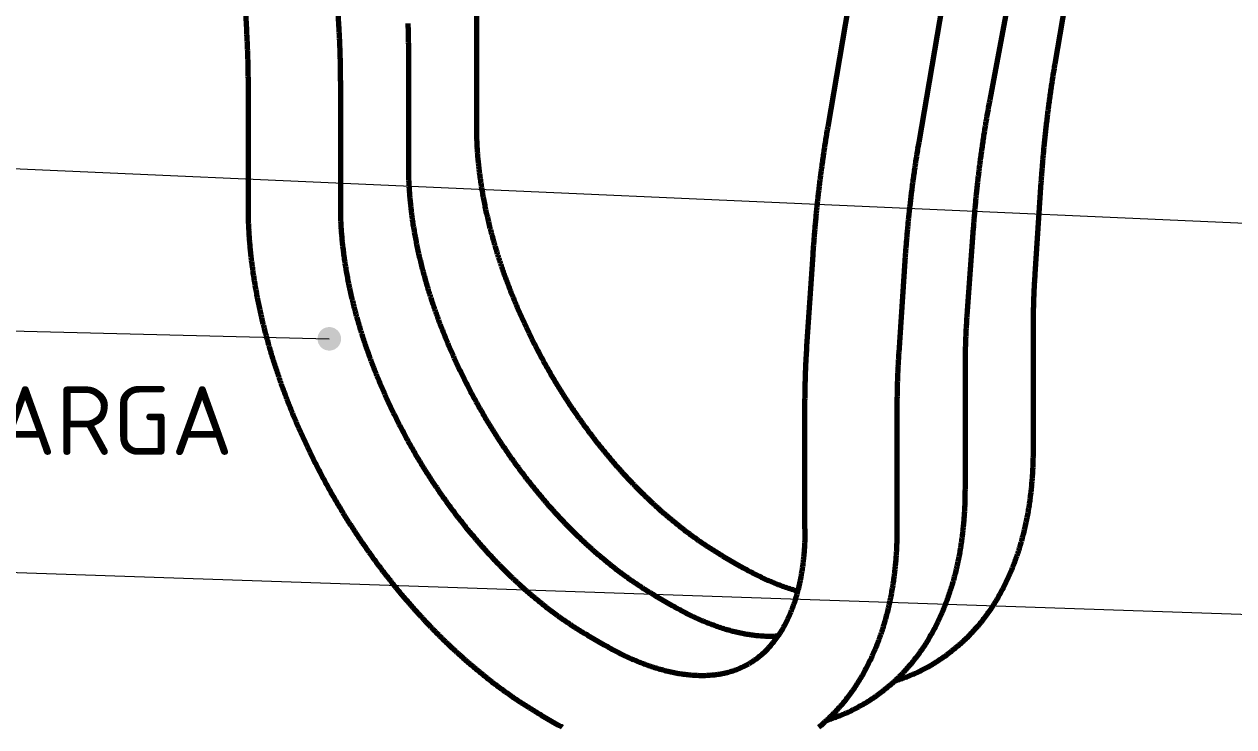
# Model space of a CAD drawing. Header units: millimetres. Extents: x 0 to 841, y 0 to 594.
# Drawn here: x 188.7 to 250.3, y 277.7 to 313.5 of the extents above; entities that cross this region are included whole.
import ezdxf
from ezdxf.enums import TextEntityAlignment as Align

# ---------------------------------------------------------------- set-up
doc = ezdxf.new("R2010")
doc.units = ezdxf.units.MM
for name, color, linetype, lineweight in [('01-VISIBLE', 7, 'CONTINUOUS', 70), ('06-TEXTO', 7, 'CONTINUOUS', 25), ('08-FINA', 5, 'CONTINUOUS', 18)]:
    doc.layers.add(name, color=color, linetype=linetype, lineweight=lineweight)
doc.styles.add('ISO3098', font='isocpeur.ttf')

msp = doc.modelspace()

# ---------------------------------------------------------------- hatches: boundary and pattern name
at = {"layer": '08-FINA'}
h = msp.add_hatch(color=7, dxfattribs=at)
h.dxf.hatch_style = 1
edge = h.paths.add_edge_path()
edge.add_arc((204.205, 297.453), 0.6, 0, 360)

# ---------------------------------------------------------------- linework, layer by layer
at = {"layer": '01-VISIBLE'}
for p, q in [((241.16, 311.451), (243.145, 323.093)), ((237.846, 309.613), (239.92, 320.615)), ((229.597, 308.24), (231.582, 319.882)), ((234.23, 307.45), (236.215, 319.092)), ((199.674, 318.432), (199.984, 313.186)), ((204.365, 318.71), (204.676, 313.464)), ((211.697, 314.395), (211.697, 308.162)), ((208.233, 311.888), (208.233, 306.161)), ((200.068, 310.394), (200.068, 304.161)), ((204.768, 310.394), (204.768, 304.161)), ((240.144, 300.763), (240.456, 305.424)), ((236.698, 298.878), (237.007, 303.091)), ((228.525, 297.075), (228.836, 301.736)), ((233.215, 296.762), (233.526, 301.423)), ((240.052, 291.791), (240.052, 297.952)), ((236.588, 289.791), (236.588, 295.808)), ((228.423, 287.79), (228.423, 293.952)), ((233.123, 287.79), (233.123, 293.952)), ((224.275, 286.377), (225.125, 285.886)), ((220.81, 284.377), (221.66, 283.886)), ((217.345, 282.377), (218.196, 281.885)), ((214.995, 278.306), (215.846, 277.815))]:
    msp.add_line(p, q, dxfattribs=at)
for points in [[(204.676, 313.464), (204.68, 313.383), (204.685, 313.302), (204.689, 313.221), (204.694, 313.141), (204.698, 313.06), (204.702, 312.979), (204.706, 312.899), (204.71, 312.818), (204.714, 312.737), (204.717, 312.656), (204.721, 312.576), (204.724, 312.495), (204.728, 312.414), (204.731, 312.333), (204.734, 312.253), (204.737, 312.172), (204.739, 312.091), (204.742, 312.01), (204.744, 311.93), (204.747, 311.849), (204.749, 311.768), (204.751, 311.687), (204.753, 311.606), (204.755, 311.526), (204.757, 311.445), (204.758, 311.364), (204.76, 311.283), (204.761, 311.202), (204.763, 311.122), (204.764, 311.041), (204.765, 310.96), (204.765, 310.879), (204.766, 310.798), (204.767, 310.718), (204.767, 310.637), (204.768, 310.556), (204.768, 310.475), (204.768, 310.394)], [(208.207, 313.492), (208.21, 313.412), (208.212, 313.331), (208.214, 313.251), (208.216, 313.171), (208.218, 313.091), (208.22, 313.011), (208.222, 312.93), (208.223, 312.85), (208.225, 312.77), (208.226, 312.69), (208.227, 312.61), (208.229, 312.53), (208.23, 312.449), (208.23, 312.369), (208.231, 312.289), (208.232, 312.209), (208.232, 312.129), (208.232, 312.048), (208.233, 311.968), (208.233, 311.888)], [(199.984, 313.186), (199.989, 313.104), (199.993, 313.022), (199.998, 312.94), (200.002, 312.858), (200.006, 312.776), (200.011, 312.694), (200.015, 312.612), (200.018, 312.53), (200.022, 312.448), (200.026, 312.366), (200.029, 312.283), (200.032, 312.201), (200.035, 312.119), (200.038, 312.037), (200.041, 311.955), (200.044, 311.873), (200.046, 311.791), (200.049, 311.709), (200.051, 311.627), (200.053, 311.544), (200.055, 311.462), (200.057, 311.38), (200.059, 311.298), (200.06, 311.216), (200.062, 311.134), (200.063, 311.052), (200.064, 310.969), (200.065, 310.887), (200.066, 310.805), (200.067, 310.723), (200.067, 310.641), (200.068, 310.559), (200.068, 310.476), (200.068, 310.394)], [(240.456, 305.424), (240.461, 305.505), (240.467, 305.585), (240.472, 305.666), (240.478, 305.747), (240.484, 305.828), (240.49, 305.908), (240.496, 305.989), (240.502, 306.07), (240.508, 306.151), (240.515, 306.231), (240.521, 306.312), (240.528, 306.393), (240.534, 306.473), (240.541, 306.554), (240.548, 306.635), (240.555, 306.715), (240.562, 306.796), (240.569, 306.876), (240.577, 306.957), (240.584, 307.038), (240.591, 307.118), (240.599, 307.199), (240.607, 307.279), (240.615, 307.36), (240.622, 307.441), (240.631, 307.521), (240.639, 307.602), (240.647, 307.682), (240.655, 307.763), (240.664, 307.843), (240.672, 307.924), (240.681, 308.004), (240.69, 308.085), (240.699, 308.165), (240.708, 308.246), (240.717, 308.326), (240.726, 308.406), (240.735, 308.487), (240.745, 308.567), (240.754, 308.648), (240.764, 308.728), (240.774, 308.808), (240.784, 308.889), (240.794, 308.969), (240.804, 309.049), (240.814, 309.13), (240.824, 309.21), (240.835, 309.29), (240.845, 309.37), (240.856, 309.451), (240.867, 309.531), (240.878, 309.611), (240.889, 309.691), (240.9, 309.771), (240.911, 309.852), (240.922, 309.932), (240.934, 310.012), (240.945, 310.092), (240.957, 310.172), (240.969, 310.252), (240.981, 310.332), (240.993, 310.412), (241.005, 310.492), (241.017, 310.572), (241.029, 310.652), (241.042, 310.732), (241.054, 310.812), (241.067, 310.892), (241.08, 310.972), (241.093, 311.052), (241.106, 311.132), (241.119, 311.212), (241.133, 311.292), (241.146, 311.371), (241.16, 311.451)], [(237.007, 303.091), (237.013, 303.171), (237.019, 303.251), (237.025, 303.331), (237.031, 303.411), (237.038, 303.491), (237.044, 303.571), (237.051, 303.651), (237.057, 303.731), (237.064, 303.811), (237.071, 303.891), (237.078, 303.971), (237.085, 304.051), (237.092, 304.131), (237.099, 304.21), (237.106, 304.29), (237.114, 304.37), (237.121, 304.45), (237.129, 304.53), (237.137, 304.61), (237.145, 304.69), (237.153, 304.77), (237.161, 304.849), (237.169, 304.929), (237.177, 305.009), (237.186, 305.089), (237.194, 305.169), (237.203, 305.248), (237.211, 305.328), (237.22, 305.408), (237.229, 305.488), (237.238, 305.567), (237.247, 305.647), (237.257, 305.727), (237.266, 305.806), (237.275, 305.886), (237.285, 305.966), (237.295, 306.045), (237.304, 306.125), (237.314, 306.205), (237.324, 306.284), (237.334, 306.364), (237.345, 306.443), (237.355, 306.523), (237.365, 306.602), (237.376, 306.682), (237.387, 306.761), (237.397, 306.841), (237.408, 306.92), (237.419, 307), (237.43, 307.079), (237.442, 307.159), (237.453, 307.238), (237.464, 307.318), (237.476, 307.397), (237.488, 307.476), (237.499, 307.556), (237.511, 307.635), (237.523, 307.714), (237.535, 307.794), (237.548, 307.873), (237.56, 307.952), (237.572, 308.032), (237.585, 308.111), (237.598, 308.19), (237.611, 308.269), (237.623, 308.348), (237.636, 308.428), (237.65, 308.507), (237.663, 308.586), (237.676, 308.665), (237.69, 308.744), (237.703, 308.823), (237.717, 308.902), (237.731, 308.981), (237.745, 309.06), (237.759, 309.139), (237.773, 309.218), (237.788, 309.297), (237.802, 309.376), (237.817, 309.455), (237.831, 309.534), (237.846, 309.613)], [(211.697, 308.162), (211.698, 308.082), (211.698, 308.001), (211.699, 307.921), (211.701, 307.841), (211.702, 307.761), (211.705, 307.681), (211.707, 307.601), (211.71, 307.521), (211.713, 307.441), (211.717, 307.361), (211.721, 307.28), (211.725, 307.2), (211.73, 307.12), (211.735, 307.04), (211.741, 306.96), (211.746, 306.881), (211.753, 306.801), (211.759, 306.721), (211.766, 306.641), (211.773, 306.561), (211.78, 306.481), (211.788, 306.402), (211.796, 306.322), (211.805, 306.242), (211.814, 306.162), (211.823, 306.083), (211.832, 306.003), (211.842, 305.924), (211.852, 305.844), (211.863, 305.765), (211.873, 305.685), (211.884, 305.606), (211.896, 305.526), (211.907, 305.447), (211.919, 305.368), (211.931, 305.289), (211.944, 305.21), (211.957, 305.13), (211.97, 305.051), (211.983, 304.972), (211.997, 304.893), (212.011, 304.814), (212.025, 304.736), (212.039, 304.657), (212.054, 304.578), (212.069, 304.499), (212.085, 304.421), (212.1, 304.342), (212.116, 304.263), (212.132, 304.185), (212.149, 304.106), (212.165, 304.028), (212.182, 303.95), (212.2, 303.871), (212.217, 303.793), (212.235, 303.715), (212.253, 303.637), (212.271, 303.559), (212.29, 303.481), (212.308, 303.403), (212.327, 303.325), (212.347, 303.247), (212.366, 303.17), (212.386, 303.092), (212.406, 303.014), (212.426, 302.937), (212.447, 302.859), (212.468, 302.782), (212.489, 302.705), (212.51, 302.627), (212.531, 302.55), (212.553, 302.473), (212.575, 302.396), (212.597, 302.319), (212.62, 302.242), (212.642, 302.165), (212.665, 302.088), (212.688, 302.012), (212.712, 301.935), (212.735, 301.858), (212.759, 301.782), (212.783, 301.705), (212.808, 301.629), (212.832, 301.553), (212.857, 301.476), (212.882, 301.4), (212.907, 301.324), (212.932, 301.248), (212.958, 301.172), (212.984, 301.096), (213.01, 301.02), (213.036, 300.945), (213.062, 300.869), (213.089, 300.794), (213.116, 300.718), (213.143, 300.643), (213.171, 300.567), (213.198, 300.492), (213.226, 300.417), (213.254, 300.342), (213.282, 300.267), (213.31, 300.192), (213.339, 300.117), (213.368, 300.042), (213.397, 299.967), (213.426, 299.893), (213.455, 299.818), (213.485, 299.744), (213.515, 299.669), (213.545, 299.595), (213.575, 299.521), (213.605, 299.447), (213.636, 299.373), (213.667, 299.299), (213.698, 299.225), (213.729, 299.151), (213.761, 299.077), (213.792, 299.003), (213.824, 298.93), (213.856, 298.856), (213.888, 298.783), (213.921, 298.71), (213.953, 298.636), (213.986, 298.563), (214.019, 298.49), (214.052, 298.417), (214.085, 298.344), (214.119, 298.272), (214.153, 298.199), (214.187, 298.126), (214.221, 298.054), (214.255, 297.981), (214.29, 297.909), (214.324, 297.837), (214.359, 297.765), (214.394, 297.693), (214.43, 297.621), (214.465, 297.549), (214.501, 297.477), (214.536, 297.405), (214.572, 297.334), (214.609, 297.262), (214.645, 297.191), (214.682, 297.119), (214.718, 297.048), (214.755, 296.977), (214.792, 296.906), (214.83, 296.835), (214.867, 296.764), (214.905, 296.693), (214.943, 296.623), (214.981, 296.552), (215.019, 296.482), (215.057, 296.411), (215.096, 296.341), (215.134, 296.271), (215.173, 296.201), (215.212, 296.131), (215.252, 296.061), (215.291, 295.991), (215.331, 295.922), (215.371, 295.852), (215.411, 295.783), (215.451, 295.713), (215.491, 295.644), (215.532, 295.575), (215.572, 295.506), (215.613, 295.437), (215.654, 295.368), (215.695, 295.299), (215.737, 295.231), (215.778, 295.162), (215.82, 295.094), (215.862, 295.025), (215.904, 294.957), (215.946, 294.889), (215.989, 294.821), (216.032, 294.753), (216.074, 294.685), (216.117, 294.618), (216.16, 294.55), (216.204, 294.483), (216.247, 294.415), (216.291, 294.348), (216.335, 294.281), (216.379, 294.214), (216.423, 294.147), (216.467, 294.081), (216.512, 294.014), (216.557, 293.947), (216.601, 293.881), (216.646, 293.815), (216.692, 293.749), (216.737, 293.683), (216.783, 293.617), (216.828, 293.551), (216.874, 293.485), (216.92, 293.42), (216.967, 293.354), (217.013, 293.289), (217.06, 293.224), (217.106, 293.158), (217.153, 293.093), (217.201, 293.029), (217.248, 292.964), (217.295, 292.899), (217.343, 292.835), (217.391, 292.771), (217.439, 292.706), (217.487, 292.642), (217.535, 292.578), (217.584, 292.514), (217.632, 292.451), (217.681, 292.387), (217.73, 292.324), (217.779, 292.261), (217.829, 292.197), (217.878, 292.134), (217.928, 292.071), (217.978, 292.009), (218.028, 291.946), (218.078, 291.884), (218.128, 291.821), (218.179, 291.759), (218.23, 291.697), (218.28, 291.635), (218.332, 291.573), (218.383, 291.512), (218.434, 291.45), (218.486, 291.389), (218.538, 291.328), (218.589, 291.267), (218.642, 291.206), (218.694, 291.145), (218.746, 291.084), (218.799, 291.024), (218.852, 290.964), (218.905, 290.904), (218.958, 290.844), (219.011, 290.784), (219.065, 290.724), (219.118, 290.664), (219.172, 290.605), (219.226, 290.546), (219.28, 290.487), (219.335, 290.428), (219.389, 290.369), (219.444, 290.311), (219.499, 290.252), (219.554, 290.194), (219.609, 290.136), (219.665, 290.078), (219.72, 290.02), (219.776, 289.963), (219.832, 289.905), (219.888, 289.848), (219.944, 289.791), (220.001, 289.734), (220.057, 289.678), (220.114, 289.621), (220.171, 289.565), (220.229, 289.509), (220.286, 289.453), (220.343, 289.397), (220.401, 289.341), (220.459, 289.286), (220.517, 289.231), (220.575, 289.176), (220.634, 289.121), (220.693, 289.066), (220.751, 289.012), (220.81, 288.957), (220.869, 288.903), (220.929, 288.849), (220.988, 288.796), (221.048, 288.742), (221.108, 288.689), (221.168, 288.636), (221.228, 288.583), (221.289, 288.531), (221.349, 288.478), (221.41, 288.426), (221.471, 288.374), (221.532, 288.322), (221.594, 288.271), (221.655, 288.219), (221.717, 288.168), (221.779, 288.117), (221.841, 288.067), (221.903, 288.016), (221.966, 287.966), (222.029, 287.916), (222.092, 287.866), (222.155, 287.817), (222.218, 287.768), (222.281, 287.719), (222.345, 287.67), (222.409, 287.622), (222.473, 287.573), (222.537, 287.525), (222.601, 287.478), (222.666, 287.43), (222.731, 287.383), (222.796, 287.336), (222.861, 287.289), (222.926, 287.243), (222.992, 287.197), (223.058, 287.151), (223.123, 287.106), (223.19, 287.06), (223.256, 287.015), (223.322, 286.971), (223.389, 286.926), (223.456, 286.882), (223.523, 286.838), (223.591, 286.795), (223.658, 286.752), (223.726, 286.709), (223.794, 286.666), (223.862, 286.624), (223.93, 286.582), (223.999, 286.54), (224.067, 286.499), (224.136, 286.458), (224.205, 286.418), (224.275, 286.377)], [(228.836, 301.736), (228.842, 301.817), (228.847, 301.898), (228.853, 301.978), (228.859, 302.059), (228.865, 302.14), (228.87, 302.22), (228.876, 302.301), (228.883, 302.382), (228.889, 302.462), (228.895, 302.543), (228.901, 302.624), (228.908, 302.704), (228.914, 302.785), (228.921, 302.865), (228.928, 302.946), (228.935, 303.027), (228.942, 303.107), (228.949, 303.188), (228.956, 303.268), (228.963, 303.349), (228.971, 303.429), (228.978, 303.51), (228.986, 303.59), (228.993, 303.671), (229.001, 303.751), (229.009, 303.832), (229.017, 303.912), (229.025, 303.993), (229.033, 304.073), (229.041, 304.154), (229.049, 304.234), (229.058, 304.315), (229.066, 304.395), (229.075, 304.476), (229.084, 304.556), (229.093, 304.636), (229.101, 304.717), (229.111, 304.797), (229.12, 304.878), (229.129, 304.958), (229.138, 305.038), (229.148, 305.119), (229.157, 305.199), (229.167, 305.279), (229.177, 305.359), (229.186, 305.44), (229.196, 305.52), (229.206, 305.6), (229.217, 305.68), (229.227, 305.761), (229.237, 305.841), (229.248, 305.921), (229.258, 306.001), (229.269, 306.081), (229.28, 306.162), (229.291, 306.242), (229.302, 306.322), (229.313, 306.402), (229.324, 306.482), (229.335, 306.562), (229.346, 306.642), (229.358, 306.722), (229.37, 306.802), (229.381, 306.882), (229.393, 306.962), (229.405, 307.042), (229.417, 307.122), (229.429, 307.202), (229.441, 307.282), (229.454, 307.362), (229.466, 307.442), (229.479, 307.522), (229.492, 307.602), (229.504, 307.682), (229.517, 307.762), (229.53, 307.841), (229.543, 307.921), (229.556, 308.001), (229.57, 308.081), (229.583, 308.161), (229.597, 308.24)], [(233.526, 301.423), (233.531, 301.504), (233.537, 301.585), (233.543, 301.665), (233.548, 301.746), (233.554, 301.827), (233.56, 301.908), (233.566, 301.988), (233.572, 302.069), (233.579, 302.15), (233.585, 302.23), (233.591, 302.311), (233.598, 302.392), (233.605, 302.472), (233.611, 302.553), (233.618, 302.634), (233.625, 302.714), (233.632, 302.795), (233.64, 302.876), (233.647, 302.956), (233.654, 303.037), (233.662, 303.117), (233.669, 303.198), (233.677, 303.279), (233.685, 303.359), (233.693, 303.44), (233.701, 303.52), (233.709, 303.601), (233.717, 303.681), (233.726, 303.762), (233.734, 303.842), (233.743, 303.923), (233.751, 304.003), (233.76, 304.084), (233.769, 304.164), (233.778, 304.245), (233.787, 304.325), (233.796, 304.406), (233.806, 304.486), (233.815, 304.566), (233.825, 304.647), (233.834, 304.727), (233.844, 304.807), (233.854, 304.888), (233.864, 304.968), (233.874, 305.048), (233.884, 305.129), (233.895, 305.209), (233.905, 305.289), (233.916, 305.369), (233.926, 305.45), (233.937, 305.53), (233.948, 305.61), (233.959, 305.69), (233.97, 305.771), (233.981, 305.851), (233.993, 305.931), (234.004, 306.011), (234.016, 306.091), (234.027, 306.171), (234.039, 306.251), (234.051, 306.331), (234.063, 306.411), (234.075, 306.491), (234.087, 306.571), (234.1, 306.651), (234.112, 306.731), (234.125, 306.811), (234.138, 306.891), (234.15, 306.971), (234.163, 307.051), (234.176, 307.131), (234.19, 307.211), (234.203, 307.291), (234.216, 307.371), (234.23, 307.45)], [(208.233, 306.161), (208.233, 306.081), (208.233, 306.001), (208.234, 305.921), (208.236, 305.841), (208.238, 305.761), (208.24, 305.68), (208.242, 305.6), (208.245, 305.52), (208.248, 305.44), (208.252, 305.36), (208.256, 305.28), (208.261, 305.2), (208.265, 305.12), (208.27, 305.04), (208.276, 304.96), (208.282, 304.88), (208.288, 304.8), (208.294, 304.72), (208.301, 304.64), (208.308, 304.561), (208.316, 304.481), (208.323, 304.401), (208.332, 304.321), (208.34, 304.242), (208.349, 304.162), (208.358, 304.082), (208.367, 304.003), (208.377, 303.923), (208.387, 303.844), (208.398, 303.764), (208.408, 303.685), (208.419, 303.605), (208.431, 303.526), (208.442, 303.447), (208.454, 303.368), (208.466, 303.288), (208.479, 303.209), (208.492, 303.13), (208.505, 303.051), (208.518, 302.972), (208.532, 302.893), (208.546, 302.814), (208.56, 302.735), (208.575, 302.656), (208.589, 302.578), (208.604, 302.499), (208.62, 302.42), (208.635, 302.342), (208.651, 302.263), (208.667, 302.185), (208.684, 302.106), (208.701, 302.028), (208.718, 301.949), (208.735, 301.871), (208.752, 301.793), (208.77, 301.715), (208.788, 301.637), (208.806, 301.559), (208.825, 301.481), (208.844, 301.403), (208.863, 301.325), (208.882, 301.247), (208.901, 301.169), (208.921, 301.092), (208.941, 301.014), (208.962, 300.936), (208.982, 300.859), (209.003, 300.782), (209.024, 300.704), (209.045, 300.627), (209.067, 300.55), (209.088, 300.473), (209.11, 300.396), (209.133, 300.319), (209.155, 300.242), (209.178, 300.165), (209.201, 300.088), (209.224, 300.011), (209.247, 299.934), (209.271, 299.858), (209.294, 299.781), (209.318, 299.705), (209.343, 299.629), (209.367, 299.552), (209.392, 299.476), (209.417, 299.4), (209.442, 299.324), (209.467, 299.248), (209.493, 299.172), (209.519, 299.096), (209.545, 299.02), (209.571, 298.944), (209.598, 298.869), (209.624, 298.793), (209.651, 298.718), (209.678, 298.642), (209.706, 298.567), (209.733, 298.492), (209.761, 298.416), (209.789, 298.341), (209.817, 298.266), (209.845, 298.191), (209.874, 298.116), (209.903, 298.042), (209.932, 297.967), (209.961, 297.892), (209.99, 297.818), (210.02, 297.743), (210.05, 297.669), (210.08, 297.595), (210.11, 297.52), (210.141, 297.446), (210.171, 297.372), (210.202, 297.298), (210.233, 297.224), (210.264, 297.15), (210.296, 297.077), (210.327, 297.003), (210.359, 296.929), (210.391, 296.856), (210.423, 296.783), (210.456, 296.709), (210.488, 296.636), (210.521, 296.563), (210.554, 296.49), (210.587, 296.417), (210.621, 296.344), (210.654, 296.271), (210.688, 296.199), (210.722, 296.126), (210.756, 296.053), (210.79, 295.981), (210.825, 295.909), (210.86, 295.836), (210.894, 295.764), (210.929, 295.692), (210.965, 295.62), (211, 295.548), (211.036, 295.477), (211.072, 295.405), (211.108, 295.333), (211.144, 295.262), (211.18, 295.19), (211.217, 295.119), (211.253, 295.048), (211.29, 294.977), (211.327, 294.906), (211.365, 294.835), (211.402, 294.764), (211.44, 294.693), (211.478, 294.622), (211.516, 294.552), (211.554, 294.481), (211.592, 294.411), (211.631, 294.341), (211.67, 294.271), (211.709, 294.2), (211.748, 294.13), (211.787, 294.061), (211.826, 293.991), (211.866, 293.921), (211.906, 293.852), (211.946, 293.782), (211.986, 293.713), (212.026, 293.644), (212.067, 293.574), (212.107, 293.505), (212.148, 293.436), (212.189, 293.368), (212.231, 293.299), (212.272, 293.23), (212.314, 293.162), (212.355, 293.093), (212.397, 293.025), (212.439, 292.957), (212.482, 292.889), (212.524, 292.821), (212.567, 292.753), (212.609, 292.685), (212.652, 292.617), (212.696, 292.55), (212.739, 292.482), (212.782, 292.415), (212.826, 292.348), (212.87, 292.281), (212.914, 292.214), (212.958, 292.147), (213.002, 292.08), (213.047, 292.014), (213.092, 291.947), (213.137, 291.881), (213.182, 291.814), (213.227, 291.748), (213.272, 291.682), (213.318, 291.616), (213.364, 291.55), (213.409, 291.485), (213.456, 291.419), (213.502, 291.354), (213.548, 291.288), (213.595, 291.223), (213.642, 291.158), (213.689, 291.093), (213.736, 291.028), (213.783, 290.963), (213.83, 290.899), (213.878, 290.834), (213.926, 290.77), (213.974, 290.706), (214.022, 290.642), (214.07, 290.578), (214.119, 290.514), (214.167, 290.45), (214.216, 290.387), (214.265, 290.323), (214.314, 290.26), (214.364, 290.197), (214.413, 290.134), (214.463, 290.071), (214.513, 290.008), (214.563, 289.946), (214.613, 289.883), (214.664, 289.821), (214.714, 289.759), (214.765, 289.697), (214.816, 289.635), (214.867, 289.573), (214.918, 289.511), (214.969, 289.45), (215.021, 289.389), (215.073, 289.327), (215.125, 289.266), (215.177, 289.205), (215.229, 289.145), (215.281, 289.084), (215.334, 289.024), (215.387, 288.963), (215.44, 288.903), (215.493, 288.843), (215.546, 288.783), (215.6, 288.724), (215.654, 288.664), (215.707, 288.605), (215.761, 288.545), (215.816, 288.486), (215.87, 288.428), (215.924, 288.369), (215.979, 288.31), (216.034, 288.252), (216.089, 288.194), (216.144, 288.136), (216.2, 288.078), (216.255, 288.02), (216.311, 287.962), (216.367, 287.905), (216.423, 287.848), (216.48, 287.791), (216.536, 287.734), (216.593, 287.677), (216.649, 287.621), (216.707, 287.564), (216.764, 287.508), (216.821, 287.452), (216.879, 287.396), (216.936, 287.341), (216.994, 287.285), (217.052, 287.23), (217.111, 287.175), (217.169, 287.12), (217.228, 287.066), (217.286, 287.011), (217.345, 286.957), (217.405, 286.903), (217.464, 286.849), (217.524, 286.795), (217.583, 286.742), (217.643, 286.689), (217.703, 286.636), (217.764, 286.583), (217.824, 286.53), (217.885, 286.478), (217.945, 286.426), (218.006, 286.374), (218.068, 286.322), (218.129, 286.27), (218.191, 286.219), (218.252, 286.168), (218.314, 286.117), (218.376, 286.066), (218.439, 286.016), (218.501, 285.966), (218.564, 285.916), (218.627, 285.866), (218.69, 285.817), (218.753, 285.767), (218.816, 285.718), (218.88, 285.67), (218.944, 285.621), (219.008, 285.573), (219.072, 285.525), (219.137, 285.477), (219.201, 285.43), (219.266, 285.383), (219.331, 285.336), (219.396, 285.289), (219.461, 285.243), (219.527, 285.197), (219.593, 285.151), (219.659, 285.105), (219.725, 285.06), (219.791, 285.015), (219.858, 284.97), (219.924, 284.926), (219.991, 284.882), (220.058, 284.838), (220.126, 284.794), (220.193, 284.751), (220.261, 284.708), (220.329, 284.666), (220.397, 284.624), (220.465, 284.582), (220.534, 284.54), (220.603, 284.499), (220.671, 284.458), (220.741, 284.417), (220.81, 284.377)], [(200.068, 304.161), (200.068, 304.081), (200.068, 304.001), (200.069, 303.921), (200.07, 303.841), (200.072, 303.761), (200.073, 303.681), (200.075, 303.601), (200.078, 303.521), (200.08, 303.441), (200.083, 303.361), (200.086, 303.281), (200.09, 303.201), (200.093, 303.121), (200.097, 303.041), (200.102, 302.961), (200.106, 302.881), (200.111, 302.801), (200.116, 302.721), (200.122, 302.642), (200.127, 302.562), (200.133, 302.482), (200.14, 302.402), (200.146, 302.322), (200.153, 302.243), (200.16, 302.163), (200.167, 302.083), (200.175, 302.004), (200.183, 301.924), (200.191, 301.844), (200.199, 301.765), (200.208, 301.685), (200.217, 301.606), (200.226, 301.526), (200.236, 301.447), (200.245, 301.367), (200.255, 301.288), (200.265, 301.209), (200.276, 301.129), (200.287, 301.05), (200.298, 300.971), (200.309, 300.891), (200.32, 300.812), (200.332, 300.733), (200.344, 300.654), (200.356, 300.575), (200.368, 300.496), (200.381, 300.417), (200.394, 300.338), (200.407, 300.259), (200.421, 300.18), (200.434, 300.101), (200.448, 300.022), (200.462, 299.943), (200.476, 299.865), (200.491, 299.786), (200.506, 299.707), (200.521, 299.629), (200.536, 299.55), (200.551, 299.472), (200.567, 299.393), (200.583, 299.315), (200.599, 299.236), (200.616, 299.158), (200.632, 299.08), (200.649, 299.002), (200.666, 298.923), (200.683, 298.845), (200.701, 298.767), (200.718, 298.689), (200.736, 298.611), (200.754, 298.533), (200.773, 298.455), (200.791, 298.377), (200.81, 298.3), (200.829, 298.222), (200.848, 298.144), (200.868, 298.066), (200.887, 297.989), (200.907, 297.911), (200.927, 297.834), (200.947, 297.756), (200.968, 297.679), (200.988, 297.602), (201.009, 297.525), (201.03, 297.447), (201.051, 297.37), (201.073, 297.293), (201.094, 297.216), (201.116, 297.139), (201.138, 297.062), (201.161, 296.985), (201.183, 296.908), (201.206, 296.832), (201.229, 296.755), (201.252, 296.678), (201.275, 296.602), (201.298, 296.525), (201.322, 296.449), (201.346, 296.372), (201.37, 296.296), (201.394, 296.22), (201.418, 296.144), (201.443, 296.067), (201.468, 295.991), (201.493, 295.915), (201.518, 295.839), (201.543, 295.763), (201.569, 295.687), (201.594, 295.612), (201.62, 295.536), (201.646, 295.46), (201.672, 295.385), (201.699, 295.309), (201.726, 295.234), (201.752, 295.158), (201.779, 295.083), (201.807, 295.008), (201.834, 294.933), (201.861, 294.857), (201.889, 294.782), (201.917, 294.707), (201.945, 294.632), (201.973, 294.558), (202.002, 294.483), (202.031, 294.408), (202.059, 294.333), (202.088, 294.259), (202.117, 294.184), (202.147, 294.11), (202.176, 294.035), (202.206, 293.961), (202.236, 293.887), (202.266, 293.813), (202.296, 293.738), (202.326, 293.664), (202.357, 293.59), (202.388, 293.517), (202.419, 293.443), (202.45, 293.369), (202.481, 293.295), (202.512, 293.222), (202.544, 293.148), (202.576, 293.075), (202.607, 293.001), (202.64, 292.928), (202.672, 292.855), (202.704, 292.782), (202.737, 292.709), (202.769, 292.636), (202.802, 292.563), (202.835, 292.49), (202.869, 292.417), (202.902, 292.344), (202.936, 292.272), (202.969, 292.199), (203.003, 292.126), (203.037, 292.054), (203.072, 291.982), (203.106, 291.909), (203.141, 291.837), (203.175, 291.765), (203.21, 291.693), (203.245, 291.621), (203.28, 291.549), (203.316, 291.478), (203.351, 291.406), (203.387, 291.334), (203.423, 291.263), (203.459, 291.191), (203.495, 291.12), (203.531, 291.049), (203.568, 290.977), (203.605, 290.906), (203.641, 290.835), (203.678, 290.764), (203.716, 290.693), (203.753, 290.622), (203.79, 290.552), (203.828, 290.481), (203.866, 290.411), (203.904, 290.34), (203.942, 290.27), (203.98, 290.199), (204.018, 290.129), (204.057, 290.059), (204.095, 289.989), (204.134, 289.919), (204.173, 289.849), (204.212, 289.779), (204.252, 289.71), (204.291, 289.64), (204.331, 289.571), (204.371, 289.501), (204.411, 289.432), (204.451, 289.362), (204.491, 289.293), (204.531, 289.224), (204.572, 289.155), (204.613, 289.086), (204.653, 289.018), (204.694, 288.949), (204.736, 288.88), (204.777, 288.812), (204.818, 288.743), (204.86, 288.675), (204.902, 288.607), (204.944, 288.538), (204.986, 288.47), (205.028, 288.402), (205.07, 288.334), (205.113, 288.267), (205.156, 288.199), (205.198, 288.131), (205.241, 288.064), (205.285, 287.996), (205.328, 287.929), (205.371, 287.862), (205.415, 287.795), (205.459, 287.728), (205.502, 287.661), (205.546, 287.594), (205.591, 287.527), (205.635, 287.461), (205.679, 287.394), (205.724, 287.328), (205.769, 287.261), (205.814, 287.195), (205.859, 287.129), (205.904, 287.063), (205.95, 286.997), (205.995, 286.931), (206.041, 286.866), (206.087, 286.8), (206.133, 286.735), (206.179, 286.669), (206.225, 286.604), (206.271, 286.539), (206.318, 286.474), (206.365, 286.409), (206.411, 286.344), (206.458, 286.279), (206.506, 286.214), (206.553, 286.15), (206.6, 286.085), (206.648, 286.021), (206.696, 285.957), (206.744, 285.893), (206.792, 285.829), (206.84, 285.765), (206.888, 285.701), (206.937, 285.637), (206.985, 285.574), (207.034, 285.51), (207.083, 285.447), (207.132, 285.384), (207.181, 285.321), (207.231, 285.258), (207.28, 285.195), (207.33, 285.132), (207.38, 285.07), (207.43, 285.007), (207.48, 284.945), (207.53, 284.882), (207.581, 284.82), (207.631, 284.758), (207.682, 284.696), (207.733, 284.634), (207.784, 284.573), (207.835, 284.511), (207.886, 284.45), (207.938, 284.389), (207.989, 284.327), (208.041, 284.266), (208.093, 284.205), (208.145, 284.145), (208.197, 284.084), (208.249, 284.023), (208.302, 283.963), (208.354, 283.903), (208.407, 283.843), (208.46, 283.783), (208.513, 283.723), (208.566, 283.663), (208.62, 283.603), (208.673, 283.544), (208.727, 283.484), (208.781, 283.425), (208.835, 283.366), (208.889, 283.307), (208.943, 283.248), (208.998, 283.19), (209.052, 283.131), (209.107, 283.073), (209.162, 283.014), (209.217, 282.956), (209.272, 282.898), (209.327, 282.84), (209.383, 282.783), (209.438, 282.725), (209.494, 282.668), (209.55, 282.61), (209.606, 282.553), (209.662, 282.496), (209.718, 282.44), (209.775, 282.383), (209.832, 282.326), (209.888, 282.27), (209.945, 282.214), (210.002, 282.158), (210.06, 282.102), (210.117, 282.046), (210.175, 281.99), (210.232, 281.935), (210.29, 281.88), (210.348, 281.824), (210.406, 281.769), (210.465, 281.715), (210.523, 281.66), (210.582, 281.605), (210.64, 281.551), (210.699, 281.497), (210.758, 281.443), (210.817, 281.389), (210.877, 281.335), (210.936, 281.282), (210.996, 281.229), (211.056, 281.175), (211.116, 281.122), (211.176, 281.07), (211.236, 281.017), (211.297, 280.964), (211.357, 280.912), (211.418, 280.86), (211.479, 280.808), (211.54, 280.756), (211.601, 280.705), (211.662, 280.653), (211.724, 280.602), (211.785, 280.551), (211.847, 280.5), (211.909, 280.45), (211.971, 280.399), (212.033, 280.349), (212.096, 280.299), (212.158, 280.249), (212.221, 280.199), (212.284, 280.15), (212.347, 280.1), (212.41, 280.051), (212.474, 280.002), (212.537, 279.954), (212.601, 279.905), (212.664, 279.857), (212.728, 279.809), (212.793, 279.761), (212.857, 279.713), (212.921, 279.665), (212.986, 279.618), (213.051, 279.571), (213.115, 279.524), (213.18, 279.478), (213.246, 279.431), (213.311, 279.385), (213.376, 279.339), (213.442, 279.293), (213.508, 279.248), (213.574, 279.202), (213.64, 279.157), (213.706, 279.112), (213.773, 279.068), (213.839, 279.023), (213.906, 278.979), (213.973, 278.935), (214.04, 278.892), (214.107, 278.848), (214.175, 278.805), (214.242, 278.762), (214.31, 278.719), (214.378, 278.677), (214.446, 278.635), (214.514, 278.593), (214.582, 278.551), (214.65, 278.51), (214.719, 278.468), (214.788, 278.427), (214.857, 278.387), (214.926, 278.346), (214.995, 278.306)], [(204.768, 304.161), (204.768, 304.081), (204.769, 304.001), (204.77, 303.92), (204.771, 303.84), (204.773, 303.76), (204.775, 303.68), (204.777, 303.6), (204.78, 303.52), (204.784, 303.44), (204.787, 303.36), (204.791, 303.28), (204.796, 303.2), (204.8, 303.12), (204.806, 303.04), (204.811, 302.96), (204.817, 302.88), (204.823, 302.8), (204.829, 302.72), (204.836, 302.64), (204.843, 302.56), (204.851, 302.48), (204.859, 302.401), (204.867, 302.321), (204.875, 302.241), (204.884, 302.162), (204.893, 302.082), (204.903, 302.002), (204.912, 301.923), (204.923, 301.843), (204.933, 301.764), (204.944, 301.684), (204.955, 301.605), (204.966, 301.526), (204.978, 301.446), (204.989, 301.367), (205.002, 301.288), (205.014, 301.209), (205.027, 301.13), (205.04, 301.051), (205.053, 300.972), (205.067, 300.893), (205.081, 300.814), (205.095, 300.735), (205.11, 300.656), (205.125, 300.577), (205.14, 300.498), (205.155, 300.42), (205.171, 300.341), (205.186, 300.263), (205.203, 300.184), (205.219, 300.106), (205.236, 300.027), (205.253, 299.949), (205.27, 299.871), (205.287, 299.792), (205.305, 299.714), (205.323, 299.636), (205.341, 299.558), (205.36, 299.48), (205.379, 299.402), (205.398, 299.324), (205.417, 299.247), (205.437, 299.169), (205.456, 299.091), (205.476, 299.014), (205.497, 298.936), (205.517, 298.859), (205.538, 298.781), (205.559, 298.704), (205.58, 298.627), (205.602, 298.549), (205.624, 298.472), (205.645, 298.395), (205.668, 298.318), (205.69, 298.241), (205.713, 298.164), (205.736, 298.087), (205.759, 298.011), (205.782, 297.934), (205.806, 297.857), (205.83, 297.781), (205.854, 297.704), (205.878, 297.628), (205.902, 297.552), (205.927, 297.476), (205.952, 297.399), (205.977, 297.323), (206.003, 297.247), (206.028, 297.171), (206.054, 297.095), (206.08, 297.02), (206.106, 296.944), (206.133, 296.868), (206.16, 296.793), (206.186, 296.717), (206.214, 296.642), (206.241, 296.566), (206.268, 296.491), (206.296, 296.416), (206.324, 296.341), (206.352, 296.266), (206.381, 296.191), (206.409, 296.116), (206.438, 296.041), (206.467, 295.966), (206.496, 295.892), (206.526, 295.817), (206.555, 295.743), (206.585, 295.668), (206.615, 295.594), (206.645, 295.52), (206.676, 295.446), (206.706, 295.372), (206.737, 295.298), (206.768, 295.224), (206.799, 295.15), (206.831, 295.076), (206.862, 295.003), (206.894, 294.929), (206.926, 294.856), (206.959, 294.782), (206.991, 294.709), (207.024, 294.636), (207.056, 294.562), (207.089, 294.489), (207.122, 294.416), (207.156, 294.344), (207.189, 294.271), (207.223, 294.198), (207.257, 294.126), (207.291, 294.053), (207.325, 293.981), (207.36, 293.908), (207.395, 293.836), (207.43, 293.764), (207.465, 293.692), (207.5, 293.62), (207.535, 293.548), (207.571, 293.476), (207.607, 293.404), (207.643, 293.333), (207.679, 293.261), (207.715, 293.19), (207.752, 293.119), (207.789, 293.047), (207.826, 292.976), (207.863, 292.905), (207.9, 292.834), (207.937, 292.763), (207.975, 292.693), (208.013, 292.622), (208.051, 292.551), (208.089, 292.481), (208.127, 292.411), (208.166, 292.34), (208.205, 292.27), (208.244, 292.2), (208.283, 292.13), (208.322, 292.06), (208.362, 291.99), (208.401, 291.921), (208.441, 291.851), (208.481, 291.782), (208.521, 291.712), (208.561, 291.643), (208.602, 291.574), (208.643, 291.505), (208.684, 291.436), (208.725, 291.367), (208.766, 291.298), (208.807, 291.23), (208.849, 291.161), (208.891, 291.093), (208.932, 291.025), (208.975, 290.956), (209.017, 290.888), (209.059, 290.82), (209.102, 290.752), (209.145, 290.685), (209.188, 290.617), (209.231, 290.549), (209.274, 290.482), (209.318, 290.415), (209.361, 290.347), (209.405, 290.28), (209.449, 290.213), (209.493, 290.147), (209.538, 290.08), (209.582, 290.013), (209.627, 289.947), (209.672, 289.88), (209.717, 289.814), (209.762, 289.748), (209.807, 289.682), (209.853, 289.616), (209.899, 289.55), (209.945, 289.484), (209.991, 289.419), (210.037, 289.353), (210.083, 289.288), (210.13, 289.223), (210.177, 289.158), (210.224, 289.093), (210.271, 289.028), (210.318, 288.963), (210.366, 288.898), (210.413, 288.834), (210.461, 288.77), (210.509, 288.705), (210.557, 288.641), (210.605, 288.577), (210.654, 288.514), (210.703, 288.45), (210.751, 288.386), (210.8, 288.323), (210.85, 288.26), (210.899, 288.197), (210.949, 288.134), (210.998, 288.071), (211.048, 288.008), (211.098, 287.945), (211.148, 287.883), (211.199, 287.82), (211.249, 287.758), (211.3, 287.696), (211.351, 287.634), (211.402, 287.573), (211.453, 287.511), (211.505, 287.449), (211.556, 287.388), (211.608, 287.327), (211.66, 287.266), (211.712, 287.205), (211.764, 287.144), (211.817, 287.084), (211.869, 287.023), (211.922, 286.963), (211.975, 286.903), (212.028, 286.843), (212.082, 286.783), (212.135, 286.723), (212.189, 286.664), (212.243, 286.604), (212.297, 286.545), (212.351, 286.486), (212.405, 286.427), (212.46, 286.368), (212.514, 286.31), (212.569, 286.251), (212.624, 286.193), (212.68, 286.135), (212.735, 286.077), (212.791, 286.019), (212.846, 285.962), (212.902, 285.905), (212.958, 285.847), (213.015, 285.79), (213.071, 285.733), (213.128, 285.677), (213.185, 285.62), (213.242, 285.564), (213.299, 285.508), (213.356, 285.452), (213.414, 285.396), (213.472, 285.34), (213.529, 285.285), (213.588, 285.23), (213.646, 285.175), (213.704, 285.12), (213.763, 285.065), (213.822, 285.011), (213.881, 284.957), (213.94, 284.902), (213.999, 284.849), (214.059, 284.795), (214.118, 284.741), (214.178, 284.688), (214.238, 284.635), (214.299, 284.582), (214.359, 284.53), (214.42, 284.477), (214.481, 284.425), (214.542, 284.373), (214.603, 284.321), (214.664, 284.27), (214.726, 284.219), (214.787, 284.167), (214.849, 284.117), (214.912, 284.066), (214.974, 284.015), (215.036, 283.965), (215.099, 283.915), (215.162, 283.866), (215.225, 283.816), (215.288, 283.767), (215.352, 283.718), (215.415, 283.669), (215.479, 283.621), (215.543, 283.573), (215.607, 283.525), (215.672, 283.477), (215.736, 283.429), (215.801, 283.382), (215.866, 283.335), (215.931, 283.289), (215.997, 283.242), (216.062, 283.196), (216.128, 283.15), (216.194, 283.105), (216.26, 283.059), (216.326, 283.014), (216.393, 282.97), (216.46, 282.925), (216.526, 282.881), (216.594, 282.837), (216.661, 282.794), (216.728, 282.751), (216.796, 282.708), (216.864, 282.665), (216.932, 282.623), (217, 282.581), (217.069, 282.54), (217.138, 282.498), (217.207, 282.457), (217.276, 282.417), (217.345, 282.377)], [(240.052, 297.952), (240.053, 298.033), (240.053, 298.113), (240.053, 298.194), (240.054, 298.274), (240.054, 298.354), (240.055, 298.435), (240.056, 298.515), (240.057, 298.595), (240.058, 298.676), (240.06, 298.756), (240.061, 298.836), (240.063, 298.917), (240.065, 298.997), (240.067, 299.077), (240.069, 299.158), (240.071, 299.238), (240.074, 299.318), (240.076, 299.399), (240.079, 299.479), (240.082, 299.559), (240.085, 299.639), (240.088, 299.72), (240.092, 299.8), (240.095, 299.88), (240.099, 299.961), (240.103, 300.041), (240.107, 300.121), (240.111, 300.201), (240.115, 300.282), (240.12, 300.362), (240.124, 300.442), (240.129, 300.522), (240.134, 300.602), (240.139, 300.683), (240.144, 300.763)], [(236.588, 295.808), (236.588, 295.889), (236.588, 295.97), (236.588, 296.051), (236.589, 296.132), (236.589, 296.213), (236.59, 296.293), (236.591, 296.374), (236.592, 296.455), (236.594, 296.536), (236.595, 296.617), (236.597, 296.698), (236.598, 296.779), (236.6, 296.859), (236.602, 296.94), (236.604, 297.021), (236.607, 297.102), (236.609, 297.183), (236.612, 297.263), (236.615, 297.344), (236.618, 297.425), (236.621, 297.506), (236.624, 297.587), (236.627, 297.667), (236.631, 297.748), (236.635, 297.829), (236.638, 297.91), (236.642, 297.99), (236.647, 298.071), (236.651, 298.152), (236.656, 298.233), (236.66, 298.313), (236.665, 298.394), (236.67, 298.475), (236.675, 298.555), (236.681, 298.636), (236.686, 298.717), (236.692, 298.797), (236.698, 298.878)], [(228.423, 293.952), (228.423, 294.032), (228.423, 294.112), (228.423, 294.192), (228.424, 294.272), (228.424, 294.352), (228.425, 294.433), (228.426, 294.513), (228.427, 294.593), (228.428, 294.673), (228.429, 294.753), (228.431, 294.833), (228.432, 294.913), (228.434, 294.993), (228.436, 295.074), (228.438, 295.154), (228.44, 295.234), (228.442, 295.314), (228.444, 295.394), (228.447, 295.474), (228.449, 295.554), (228.452, 295.634), (228.455, 295.714), (228.458, 295.795), (228.461, 295.875), (228.464, 295.955), (228.468, 296.035), (228.471, 296.115), (228.475, 296.195), (228.479, 296.275), (228.483, 296.355), (228.487, 296.435), (228.491, 296.515), (228.496, 296.595), (228.5, 296.675), (228.505, 296.755), (228.51, 296.835), (228.515, 296.915), (228.52, 296.995), (228.525, 297.075)], [(233.123, 293.952), (233.123, 294.032), (233.123, 294.112), (233.123, 294.193), (233.124, 294.273), (233.125, 294.353), (233.125, 294.434), (233.126, 294.514), (233.127, 294.594), (233.129, 294.675), (233.13, 294.755), (233.132, 294.835), (233.133, 294.916), (233.135, 294.996), (233.137, 295.076), (233.139, 295.157), (233.142, 295.237), (233.144, 295.317), (233.147, 295.398), (233.149, 295.478), (233.152, 295.558), (233.155, 295.639), (233.159, 295.719), (233.162, 295.799), (233.165, 295.879), (233.169, 295.96), (233.173, 296.04), (233.177, 296.12), (233.181, 296.2), (233.185, 296.281), (233.19, 296.361), (233.195, 296.441), (233.199, 296.521), (233.204, 296.602), (233.209, 296.682), (233.215, 296.762)], [(233.003, 280.05), (233.08, 280.074), (233.156, 280.099), (233.233, 280.124), (233.309, 280.15), (233.385, 280.176), (233.46, 280.204), (233.536, 280.232), (233.611, 280.26), (233.686, 280.29), (233.76, 280.32), (233.835, 280.35), (233.909, 280.382), (233.982, 280.414), (234.056, 280.446), (234.129, 280.48), (234.202, 280.514), (234.274, 280.548), (234.347, 280.584), (234.419, 280.619), (234.49, 280.656), (234.561, 280.693), (234.632, 280.731), (234.703, 280.77), (234.773, 280.809), (234.843, 280.849), (234.912, 280.889), (234.981, 280.93), (235.05, 280.972), (235.118, 281.014), (235.186, 281.057), (235.254, 281.101), (235.321, 281.145), (235.388, 281.19), (235.454, 281.235), (235.52, 281.281), (235.586, 281.328), (235.651, 281.375), (235.715, 281.423), (235.78, 281.471), (235.844, 281.52), (235.907, 281.57), (235.97, 281.62), (236.032, 281.67), (236.094, 281.721), (236.156, 281.773), (236.217, 281.825), (236.278, 281.878), (236.338, 281.932), (236.397, 281.985), (236.457, 282.04), (236.515, 282.095), (236.574, 282.15), (236.631, 282.206), (236.689, 282.262), (236.745, 282.319), (236.802, 282.377), (236.857, 282.435), (236.913, 282.493), (236.967, 282.552), (237.022, 282.611), (237.076, 282.671), (237.129, 282.731), (237.182, 282.792), (237.234, 282.853), (237.286, 282.914), (237.337, 282.976), (237.388, 283.039), (237.438, 283.102), (237.487, 283.165), (237.537, 283.228), (237.585, 283.292), (237.633, 283.357), (237.681, 283.421), (237.728, 283.487), (237.775, 283.552), (237.821, 283.618), (237.866, 283.684), (237.911, 283.751), (237.956, 283.818), (238, 283.885), (238.043, 283.953), (238.086, 284.021), (238.129, 284.089), (238.171, 284.158), (238.212, 284.227), (238.253, 284.296), (238.293, 284.365), (238.333, 284.435), (238.372, 284.505), (238.411, 284.576), (238.449, 284.646), (238.487, 284.717), (238.525, 284.789), (238.561, 284.86), (238.598, 284.932), (238.633, 285.004), (238.669, 285.076), (238.703, 285.148), (238.738, 285.221), (238.771, 285.294), (238.805, 285.367), (238.837, 285.441), (238.87, 285.514), (238.902, 285.588), (238.933, 285.662), (238.964, 285.737), (238.994, 285.811), (239.024, 285.886), (239.053, 285.961), (239.082, 286.036), (239.11, 286.111), (239.138, 286.186), (239.166, 286.262), (239.193, 286.337), (239.219, 286.413), (239.245, 286.489), (239.271, 286.566), (239.296, 286.642), (239.321, 286.719), (239.345, 286.795), (239.369, 286.872), (239.392, 286.949), (239.415, 287.026), (239.437, 287.103), (239.459, 287.181), (239.481, 287.258), (239.502, 287.336), (239.522, 287.413), (239.543, 287.491), (239.562, 287.569), (239.582, 287.647), (239.601, 287.725), (239.619, 287.803), (239.637, 287.882), (239.655, 287.96), (239.672, 288.039), (239.689, 288.117), (239.705, 288.196), (239.721, 288.275), (239.737, 288.354), (239.752, 288.433), (239.767, 288.512), (239.781, 288.591), (239.795, 288.67), (239.808, 288.749), (239.822, 288.829), (239.834, 288.908), (239.847, 288.987), (239.859, 289.067), (239.87, 289.146), (239.882, 289.226), (239.893, 289.306), (239.903, 289.385), (239.913, 289.465), (239.923, 289.545), (239.932, 289.625), (239.941, 289.705), (239.95, 289.785), (239.958, 289.865), (239.966, 289.945), (239.973, 290.025), (239.981, 290.105), (239.987, 290.185), (239.994, 290.265), (240, 290.345), (240.006, 290.425), (240.011, 290.506), (240.016, 290.586), (240.021, 290.666), (240.025, 290.746), (240.029, 290.827), (240.033, 290.907), (240.037, 290.987), (240.04, 291.068), (240.042, 291.148), (240.045, 291.228), (240.047, 291.309), (240.049, 291.389), (240.05, 291.469), (240.051, 291.55), (240.052, 291.63), (240.052, 291.711), (240.052, 291.791)], [(229.538, 278.05), (229.615, 278.073), (229.692, 278.098), (229.768, 278.123), (229.844, 278.149), (229.92, 278.176), (229.995, 278.203), (230.071, 278.231), (230.146, 278.26), (230.221, 278.289), (230.295, 278.319), (230.37, 278.35), (230.444, 278.381), (230.518, 278.413), (230.591, 278.446), (230.664, 278.479), (230.737, 278.513), (230.81, 278.548), (230.882, 278.583), (230.954, 278.619), (231.025, 278.656), (231.097, 278.693), (231.167, 278.731), (231.238, 278.769), (231.308, 278.809), (231.378, 278.848), (231.447, 278.889), (231.517, 278.93), (231.585, 278.972), (231.654, 279.014), (231.722, 279.057), (231.789, 279.1), (231.856, 279.145), (231.923, 279.189), (231.989, 279.235), (232.055, 279.281), (232.121, 279.327), (232.186, 279.375), (232.251, 279.422), (232.315, 279.471), (232.379, 279.52), (232.442, 279.569), (232.505, 279.619), (232.567, 279.67), (232.629, 279.721), (232.691, 279.773), (232.752, 279.825), (232.813, 279.878), (232.873, 279.931), (232.933, 279.985), (232.992, 280.039), (233.05, 280.094), (233.109, 280.15), (233.166, 280.206), (233.224, 280.262), (233.28, 280.319), (233.337, 280.376), (233.393, 280.434), (233.448, 280.493), (233.503, 280.551), (233.557, 280.611), (233.611, 280.67), (233.664, 280.731), (233.717, 280.791), (233.769, 280.852), (233.821, 280.914), (233.872, 280.976), (233.923, 281.038), (233.973, 281.101), (234.023, 281.164), (234.072, 281.228), (234.12, 281.292), (234.169, 281.356), (234.216, 281.421), (234.263, 281.486), (234.31, 281.552), (234.356, 281.618), (234.401, 281.684), (234.446, 281.751), (234.491, 281.817), (234.535, 281.885), (234.578, 281.952), (234.621, 282.02), (234.664, 282.089), (234.706, 282.157), (234.747, 282.226), (234.788, 282.295), (234.828, 282.365), (234.868, 282.435), (234.908, 282.505), (234.946, 282.575), (234.985, 282.646), (235.022, 282.717), (235.06, 282.788), (235.097, 282.86), (235.133, 282.931), (235.169, 283.003), (235.204, 283.076), (235.239, 283.148), (235.273, 283.221), (235.307, 283.294), (235.34, 283.367), (235.373, 283.44), (235.405, 283.514), (235.437, 283.588), (235.468, 283.662), (235.499, 283.736), (235.529, 283.811), (235.559, 283.885), (235.588, 283.96), (235.617, 284.035), (235.646, 284.11), (235.674, 284.186), (235.701, 284.261), (235.728, 284.337), (235.754, 284.413), (235.781, 284.489), (235.806, 284.565), (235.831, 284.642), (235.856, 284.718), (235.88, 284.795), (235.904, 284.872), (235.927, 284.948), (235.95, 285.026), (235.972, 285.103), (235.994, 285.18), (236.016, 285.258), (236.037, 285.335), (236.058, 285.413), (236.078, 285.491), (236.098, 285.569), (236.117, 285.647), (236.136, 285.725), (236.154, 285.803), (236.172, 285.881), (236.19, 285.96), (236.207, 286.038), (236.224, 286.117), (236.24, 286.196), (236.256, 286.274), (236.272, 286.353), (236.287, 286.432), (236.302, 286.511), (236.316, 286.59), (236.33, 286.67), (236.344, 286.749), (236.357, 286.828), (236.37, 286.908), (236.382, 286.987), (236.394, 287.066), (236.406, 287.146), (236.417, 287.226), (236.428, 287.305), (236.438, 287.385), (236.448, 287.465), (236.458, 287.545), (236.467, 287.624), (236.476, 287.704), (236.485, 287.784), (236.493, 287.864), (236.501, 287.944), (236.509, 288.024), (236.516, 288.104), (236.523, 288.184), (236.529, 288.265), (236.535, 288.345), (236.541, 288.425), (236.546, 288.505), (236.551, 288.585), (236.556, 288.666), (236.561, 288.746), (236.565, 288.826), (236.568, 288.906), (236.572, 288.987), (236.575, 289.067), (236.577, 289.147), (236.58, 289.228), (236.582, 289.308), (236.584, 289.389), (236.585, 289.469), (236.586, 289.549), (236.587, 289.63), (236.587, 289.71), (236.588, 289.791)], [(228.423, 287.79), (228.423, 287.71), (228.422, 287.63), (228.421, 287.55), (228.42, 287.47), (228.418, 287.389), (228.415, 287.309), (228.413, 287.229), (228.41, 287.149), (228.406, 287.069), (228.402, 286.989), (228.398, 286.909), (228.393, 286.829), (228.387, 286.749), (228.382, 286.669), (228.375, 286.589), (228.368, 286.51), (228.361, 286.43), (228.354, 286.35), (228.345, 286.27), (228.337, 286.191), (228.327, 286.111), (228.318, 286.031), (228.308, 285.952), (228.297, 285.873), (228.286, 285.793), (228.274, 285.714), (228.261, 285.635), (228.249, 285.556), (228.235, 285.477), (228.221, 285.398), (228.207, 285.319), (228.192, 285.24), (228.176, 285.162), (228.16, 285.083), (228.143, 285.005), (228.125, 284.927), (228.107, 284.849), (228.089, 284.771), (228.069, 284.693), (228.049, 284.615), (228.029, 284.538), (228.007, 284.461), (227.986, 284.384), (227.963, 284.307), (227.94, 284.23), (227.916, 284.154), (227.891, 284.077), (227.866, 284.001), (227.84, 283.926), (227.813, 283.85), (227.785, 283.775), (227.757, 283.7), (227.728, 283.625), (227.698, 283.551), (227.668, 283.477), (227.636, 283.403), (227.604, 283.329), (227.571, 283.256), (227.538, 283.184), (227.503, 283.111), (227.468, 283.04), (227.431, 282.968), (227.394, 282.897), (227.356, 282.827), (227.317, 282.757), (227.277, 282.687), (227.237, 282.618), (227.195, 282.55), (227.152, 282.482), (227.109, 282.414), (227.065, 282.348), (227.019, 282.282), (226.973, 282.216), (226.926, 282.152), (226.877, 282.088), (226.828, 282.024), (226.778, 281.962), (226.727, 281.9), (226.674, 281.839), (226.621, 281.78), (226.567, 281.721), (226.512, 281.662), (226.456, 281.605), (226.399, 281.549), (226.34, 281.494), (226.281, 281.44), (226.221, 281.387), (226.16, 281.335), (226.098, 281.284), (226.035, 281.235), (225.971, 281.186), (225.907, 281.139), (225.841, 281.093), (225.774, 281.048), (225.707, 281.005), (225.639, 280.963), (225.57, 280.922)], [(229.135, 277.696), (229.197, 277.748), (229.258, 277.799), (229.319, 277.852), (229.379, 277.905), (229.438, 277.958), (229.498, 278.012), (229.556, 278.066), (229.615, 278.121), (229.672, 278.177), (229.73, 278.233), (229.787, 278.289), (229.843, 278.346), (229.899, 278.404), (229.954, 278.461), (230.009, 278.52), (230.063, 278.579), (230.117, 278.638), (230.17, 278.698), (230.223, 278.758), (230.276, 278.818), (230.327, 278.88), (230.379, 278.941), (230.43, 279.003), (230.48, 279.065), (230.53, 279.128), (230.579, 279.191), (230.628, 279.255), (230.676, 279.319), (230.724, 279.383), (230.771, 279.448), (230.818, 279.513), (230.864, 279.578), (230.909, 279.644), (230.955, 279.71), (230.999, 279.777), (231.043, 279.843), (231.087, 279.911), (231.13, 279.978), (231.173, 280.046), (231.215, 280.114), (231.256, 280.182), (231.297, 280.251), (231.338, 280.32), (231.378, 280.39), (231.417, 280.459), (231.456, 280.529), (231.495, 280.6), (231.533, 280.67), (231.57, 280.741), (231.607, 280.812), (231.644, 280.883), (231.68, 280.955), (231.715, 281.027), (231.75, 281.099), (231.785, 281.171), (231.819, 281.243), (231.852, 281.316), (231.885, 281.389), (231.918, 281.462), (231.95, 281.536), (231.981, 281.609), (232.012, 281.683), (232.043, 281.757), (232.073, 281.832), (232.102, 281.906), (232.132, 281.981), (232.16, 282.055), (232.188, 282.13), (232.216, 282.206), (232.243, 282.281), (232.27, 282.356), (232.296, 282.432), (232.322, 282.508), (232.348, 282.584), (232.372, 282.66), (232.397, 282.736), (232.421, 282.813), (232.444, 282.889), (232.468, 282.966), (232.49, 283.043), (232.512, 283.12), (232.534, 283.197), (232.556, 283.274), (232.576, 283.351), (232.597, 283.429), (232.617, 283.506), (232.637, 283.584), (232.656, 283.662), (232.675, 283.739), (232.693, 283.817), (232.711, 283.895), (232.728, 283.974), (232.745, 284.052), (232.762, 284.13), (232.778, 284.209), (232.794, 284.287), (232.81, 284.366), (232.825, 284.444), (232.839, 284.523), (232.853, 284.602), (232.867, 284.681), (232.881, 284.76), (232.894, 284.839), (232.906, 284.918), (232.919, 284.997), (232.931, 285.076), (232.942, 285.155), (232.953, 285.235), (232.964, 285.314), (232.974, 285.394), (232.984, 285.473), (232.994, 285.553), (233.003, 285.632), (233.012, 285.712), (233.021, 285.791), (233.029, 285.871), (233.037, 285.951), (233.044, 286.03), (233.051, 286.11), (233.058, 286.19), (233.065, 286.27), (233.071, 286.35), (233.076, 286.43), (233.082, 286.51), (233.087, 286.589), (233.092, 286.669), (233.096, 286.749), (233.1, 286.829), (233.104, 286.909), (233.107, 286.989), (233.11, 287.069), (233.113, 287.149), (233.115, 287.23), (233.117, 287.31), (233.119, 287.39), (233.12, 287.47), (233.121, 287.55), (233.122, 287.63), (233.123, 287.71), (233.123, 287.79)], [(225.125, 285.886), (225.196, 285.845), (225.268, 285.805), (225.339, 285.765), (225.411, 285.725), (225.483, 285.686), (225.555, 285.647), (225.627, 285.609), (225.7, 285.571), (225.772, 285.533), (225.845, 285.496), (225.919, 285.459), (225.992, 285.422), (226.066, 285.386), (226.139, 285.351), (226.213, 285.316), (226.288, 285.281), (226.362, 285.247), (226.437, 285.213), (226.511, 285.18), (226.587, 285.147), (226.662, 285.115), (226.737, 285.083), (226.813, 285.051), (226.889, 285.02), (226.965, 284.99), (227.041, 284.96), (227.118, 284.931), (227.195, 284.902), (227.272, 284.874), (227.349, 284.847), (227.426, 284.82), (227.504, 284.793), (227.581, 284.767), (227.659, 284.742), (227.737, 284.717), (227.816, 284.693), (227.894, 284.67), (227.973, 284.647), (228.052, 284.625)], [(221.66, 283.886), (221.73, 283.846), (221.8, 283.806), (221.87, 283.767), (221.94, 283.728), (222.01, 283.69), (222.081, 283.652), (222.152, 283.614), (222.223, 283.576), (222.294, 283.54), (222.365, 283.503), (222.437, 283.467), (222.509, 283.431), (222.581, 283.396), (222.653, 283.361), (222.726, 283.326), (222.798, 283.292), (222.871, 283.258), (222.944, 283.225), (223.017, 283.192), (223.091, 283.16), (223.164, 283.128), (223.238, 283.097), (223.312, 283.066), (223.386, 283.035), (223.461, 283.005), (223.536, 282.976), (223.61, 282.947), (223.685, 282.919), (223.761, 282.891), (223.836, 282.863), (223.912, 282.836), (223.987, 282.81), (224.063, 282.784), (224.14, 282.759), (224.216, 282.735), (224.293, 282.711), (224.369, 282.687), (224.446, 282.665), (224.523, 282.642), (224.601, 282.621), (224.678, 282.6), (224.756, 282.58), (224.834, 282.56), (224.912, 282.541), (224.99, 282.523), (225.068, 282.506), (225.147, 282.489), (225.225, 282.473), (225.304, 282.458), (225.383, 282.443), (225.462, 282.429), (225.541, 282.416), (225.62, 282.404), (225.7, 282.393), (225.779, 282.382), (225.859, 282.373), (225.939, 282.364), (226.019, 282.356), (226.099, 282.349), (226.179, 282.343), (226.259, 282.338), (226.339, 282.333), (226.419, 282.33), (226.499, 282.328), (226.579, 282.327), (226.66, 282.326), (226.74, 282.327), (226.82, 282.329), (226.9, 282.332), (226.98, 282.336), (227.06, 282.342)], [(218.196, 281.885), (218.265, 281.846), (218.335, 281.806), (218.405, 281.767), (218.475, 281.728), (218.545, 281.69), (218.616, 281.651), (218.686, 281.614), (218.757, 281.576), (218.828, 281.54), (218.9, 281.503), (218.971, 281.467), (219.043, 281.431), (219.115, 281.396), (219.187, 281.361), (219.259, 281.326), (219.332, 281.292), (219.405, 281.259), (219.477, 281.225), (219.551, 281.193), (219.624, 281.16), (219.697, 281.129), (219.771, 281.097), (219.845, 281.066), (219.919, 281.036), (219.994, 281.006), (220.068, 280.976), (220.143, 280.948), (220.218, 280.919), (220.293, 280.891), (220.368, 280.864), (220.444, 280.837), (220.519, 280.811), (220.595, 280.785), (220.671, 280.76), (220.748, 280.735), (220.824, 280.711), (220.901, 280.688), (220.978, 280.665), (221.055, 280.643), (221.132, 280.622), (221.209, 280.601), (221.287, 280.58), (221.364, 280.561), (221.442, 280.542), (221.52, 280.524), (221.599, 280.506), (221.677, 280.49), (221.755, 280.473), (221.834, 280.458), (221.913, 280.444), (221.992, 280.43), (222.071, 280.417), (222.15, 280.405), (222.229, 280.393), (222.309, 280.383), (222.388, 280.373), (222.468, 280.364), (222.548, 280.356), (222.628, 280.349), (222.707, 280.343), (222.787, 280.337), (222.867, 280.333), (222.947, 280.33), (223.028, 280.328), (223.108, 280.326), (223.188, 280.326), (223.268, 280.327), (223.348, 280.329), (223.428, 280.331), (223.508, 280.335), (223.588, 280.341), (223.668, 280.347), (223.748, 280.354), (223.827, 280.363), (223.907, 280.373), (223.986, 280.384), (224.066, 280.396), (224.144, 280.409), (224.223, 280.424), (224.302, 280.44), (224.38, 280.458), (224.458, 280.476), (224.535, 280.497), (224.613, 280.518), (224.689, 280.541), (224.766, 280.565), (224.842, 280.59), (224.917, 280.617), (224.992, 280.646), (225.067, 280.675), (225.141, 280.706), (225.214, 280.739), (225.286, 280.773), (225.358, 280.808), (225.43, 280.845), (225.5, 280.883), (225.57, 280.922)], [(215.846, 277.815), (215.915, 277.775), (215.985, 277.736), (216.054, 277.696)]]:
    msp.add_lwpolyline(points, dxfattribs=at)
at = {"layer": '08-FINA'}
for p, q in [((51.496, 312.169), (281.472, 301.976)), ((51.499, 301.257), (204.205, 297.453)), ((51.497, 290.216), (251.737, 283.396))]:
    msp.add_line(p, q, dxfattribs=at)

# ---------------------------------------------------------------- texts
at = {"layer": '06-TEXTO', "style": 'ISO3098'}
msp.add_text('S3 DISPOSITIVO DE DESCARGA', height=3.5, dxfattribs=at).set_placement((165.719, 293.295), align=Align.MIDDLE_CENTER)

doc.saveas('drawing.dxf')
